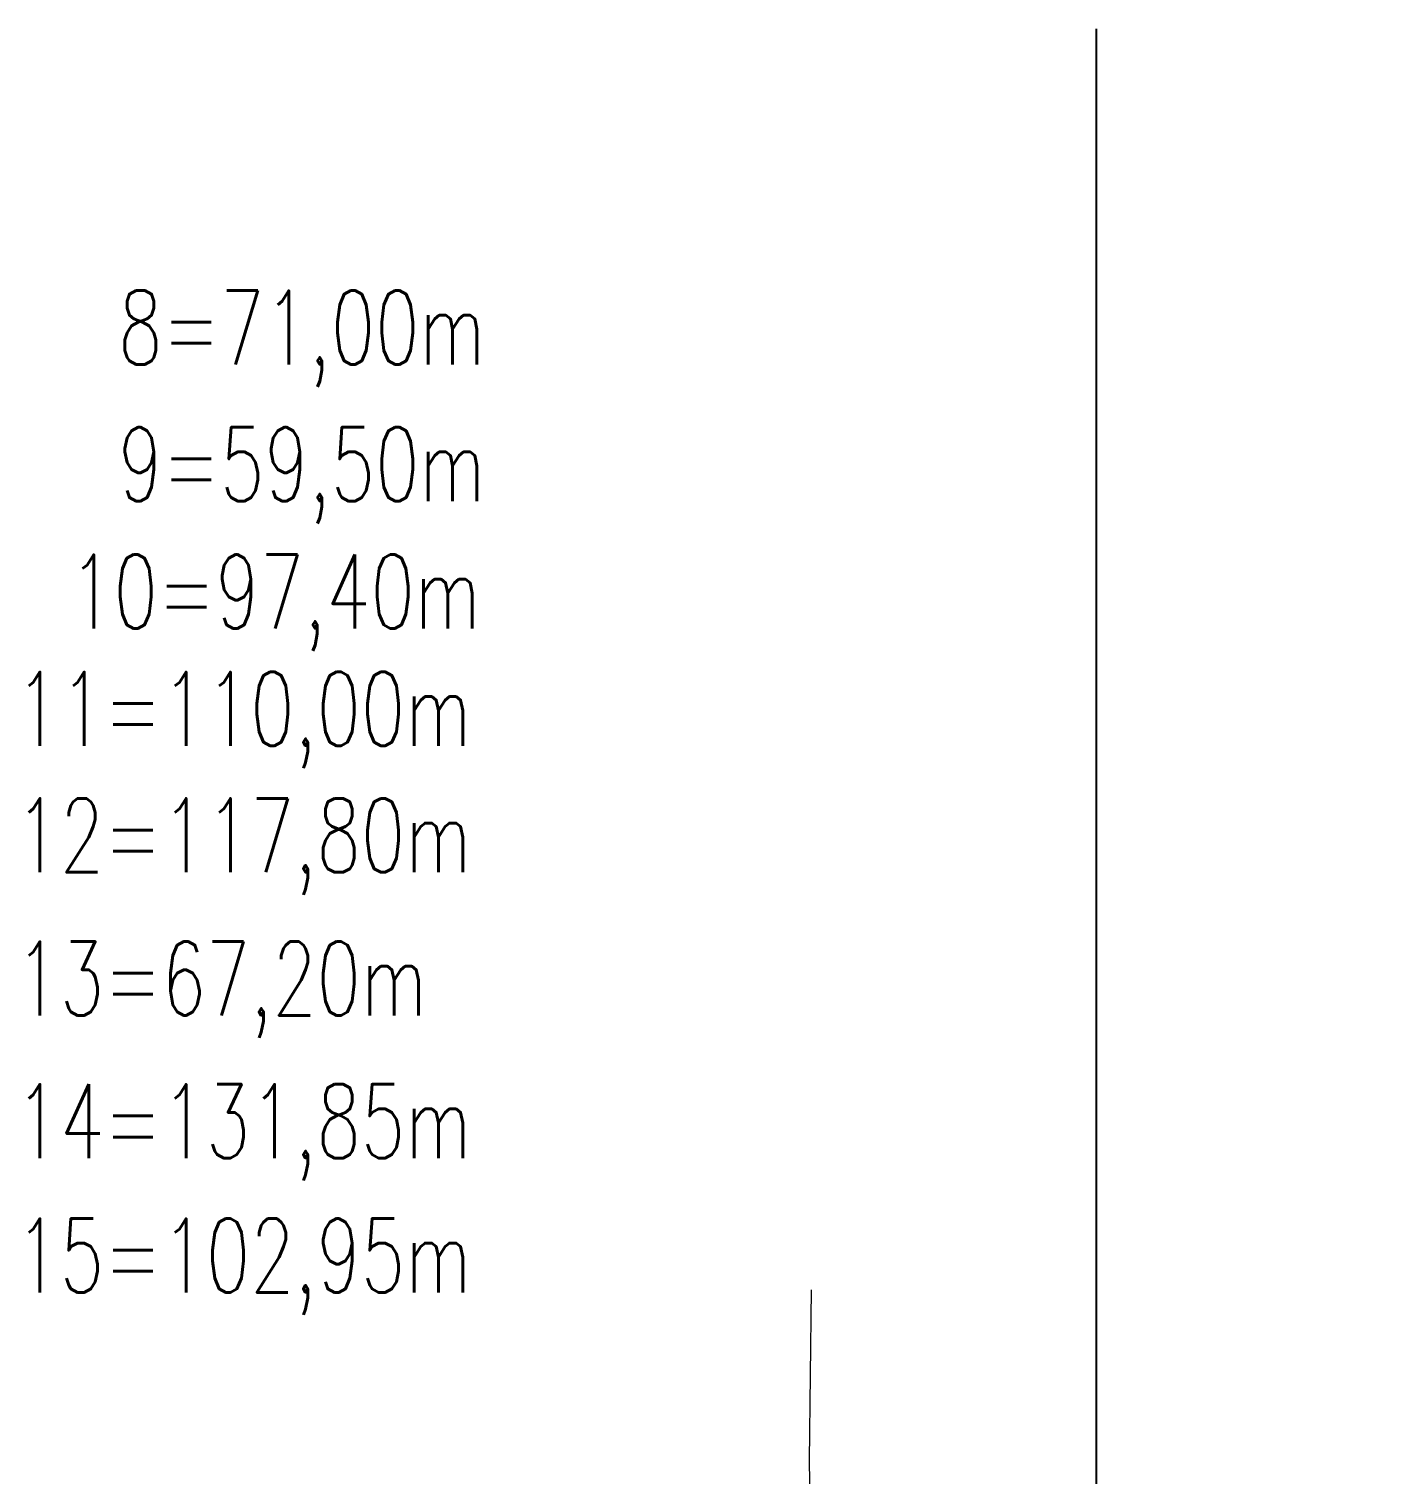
# Model space of a CAD drawing. Header units: millimetres. Extents: x 214 to 1190, y -192 to 1092.
# Drawn here: x 563 to 654.9, y 994.2 to 1092.1 of the extents above; entities that cross this region are included whole.
import ezdxf

# ---------------------------------------------------------------- set-up
doc = ezdxf.new("R2010")
doc.units = ezdxf.units.MM
doc.layers.add('I-ARQ', color=8, linetype='Continuous', lineweight=0)
doc.layers.add('I-TEXTOS', color=2, linetype='Continuous', lineweight=25)
doc.layers.add('I-CARIMBO', color=1, linetype='Continuous')
doc.styles.add('ROMANS', font='ROMANS.SHX', dxfattribs={"height": 0.25})

msp = doc.modelspace()

# ---------------------------------------------------------------- linework, layer by layer
at = {"layer": 'I-ARQ'}
msp.add_lwpolyline([(615.987, 1006.655), (615.852, 995.096), (615.946, 989.178), (617.54, 987.477), (619.032, 986.411), (635.322, 985.925), (652.807, 985.81), (654.941, 988.384), (654.921, 992.274)], dxfattribs=at)
at = {"layer": 'I-CARIMBO'}
msp.add_line((635.304, 1092.091), (635.304, 804.032), dxfattribs=at)

# ---------------------------------------------------------------- texts
at = {"layer": 'I-TEXTOS', "style": 'ROMANS', "width": 0.7}
for s, p in [('8=71,00m', (569.032, 1069.36, -1199.784)), ('9=59,50m', (569.032, 1060.102, -1199.784)), ('10=97,40m', (565.714, 1051.477, -1199.784)), ('11=110,00m', (562.073, 1043.525, -1199.784)), ('12=117,80m', (562.073, 1034.954, -1199.784)), ('13=67,20m', (562.073, 1025.257, -1199.784)), ('14=131,85m', (562.073, 1015.588, -1199.784)), ('15=102,95m', (562.073, 1006.492, -1199.784))]:
    msp.add_text(s, height=5, dxfattribs=at).set_placement(p)

doc.saveas('drawing.dxf')
